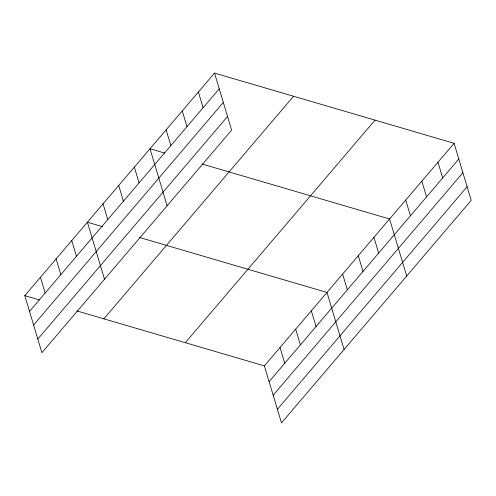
<?xml version="1.0" encoding="UTF-8"?>
<svg xmlns="http://www.w3.org/2000/svg" width="496" height="496" viewBox="0 0 496 496"><rect width="100%" height="100%" fill="white"/><g stroke="black" fill="none" stroke-linecap="round" stroke-linejoin="round"><path stroke-width="0.74" d="M214.514 73.073L231.626 130.113L41.912 352.687L24.8 295.653L214.514 73.073L454.088 143.313L471.2 200.347L281.486 422.927L264.374 365.887L76.775 310.887M29.518 311.383L219.232 88.809M33.61 325.01L223.324 102.436M37.82 339.059L227.54 116.486M103.856 318.829L293.576 96.255M185.312 342.711L375.032 120.131M264.374 365.887L454.088 143.313M269.092 381.616L458.806 159.042M273.184 395.25L462.898 172.676M277.394 409.293L467.108 186.719M164.653 153.041L150.009 148.75L167.127 205.79M201.984 163.99L389.583 218.984L406.695 276.024M102.777 226.709L87.408 222.202L104.52 279.242M139.382 237.435L326.976 292.435L344.094 349.475M24.8 295.653L39.438 299.944M437.962 162.229L442.68 177.959M421.836 181.152L426.554 196.881M405.709 200.068L410.428 215.797M373.934 237.348L378.653 253.078M358.279 255.713L363.004 271.442M342.631 274.071L347.349 289.807M311.327 310.8L316.045 326.529M295.678 329.158L300.396 344.894M280.023 347.522L284.741 363.252M198.388 91.996L203.106 107.725M182.261 110.912L186.986 126.647M166.135 129.834L170.86 145.564M134.36 167.115L139.078 182.844M118.711 185.479L123.43 201.209M103.056 203.837L107.775 219.567M71.753 240.566L76.471 256.296M56.104 258.924L60.822 274.654M40.449 277.289L45.173 293.018"/></g></svg>
